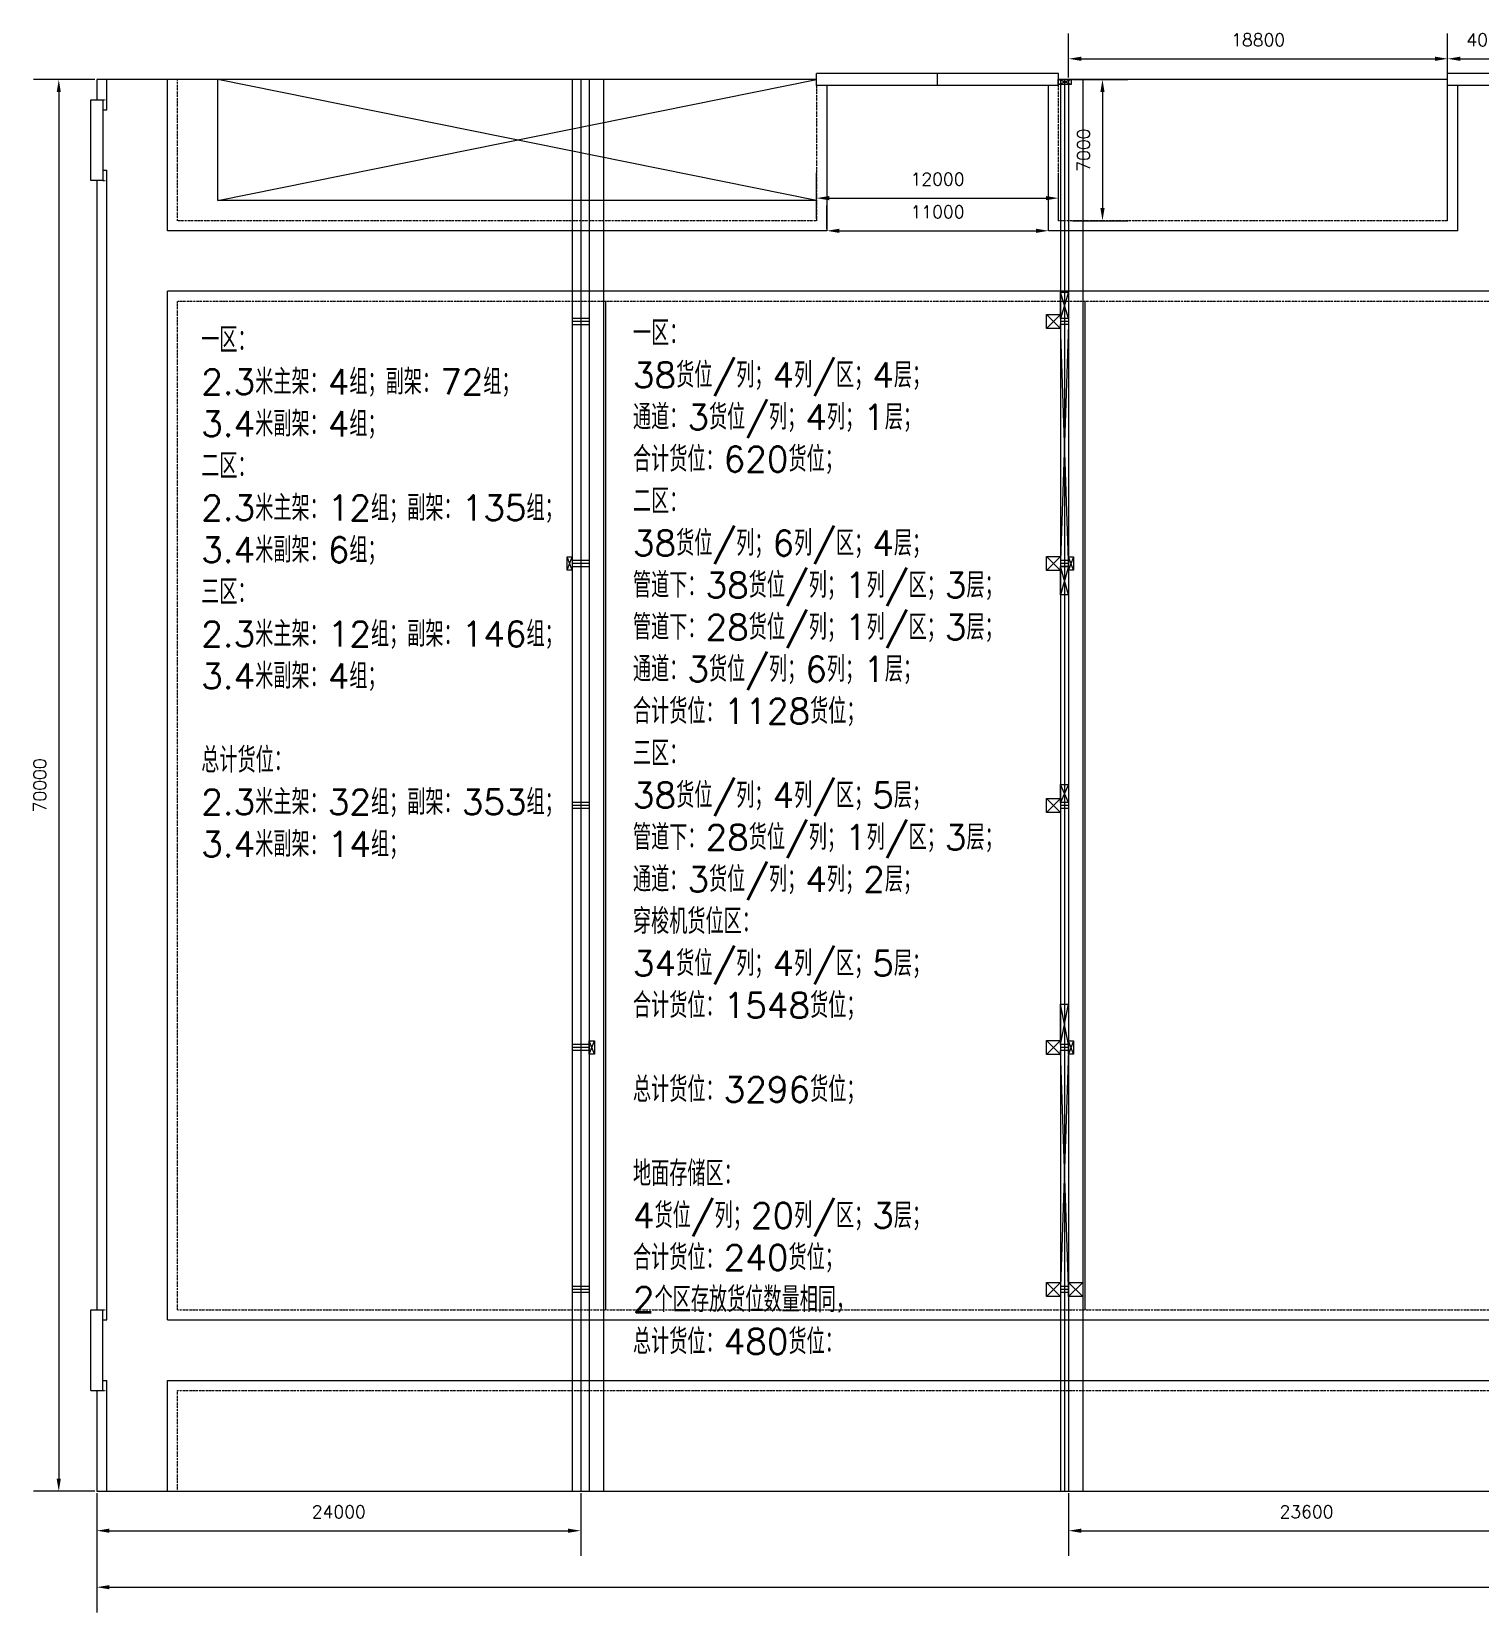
# Model space of a CAD drawing. Header units: millimetres. Extents: x 6622 to 532820, y 3370 to 359312.
# Drawn here: x 6622 to 78485, y 171590 to 249978 of the extents above; entities that cross this region are included whole.
import ezdxf

# ---------------------------------------------------------------- set-up
doc = ezdxf.new("R2010")
doc.units = ezdxf.units.MM
doc.linetypes.add('ACAD_ISO03W100', pattern=[30, 12, -18])
doc.styles.get("Standard").update_dxf_attribs({"font": 'txt', "bigfont": 'gbcbig.shx'})
doc.dimstyles.new('ISO-25', dxfattribs={"dimtxt": 625, "dimasz": 625, "dimexe": 1250, "dimexo": 100, "dimgap": 625, "dimtad": 1, "dimtxsty": 'Standard', "dimcen": 2.5, "dimadec": 0, "dimazin": 0, "dimtfac": 1, "dimtmove": 0, "dimatfit": 3, "dimfxl": 1, "dimarcsym": 0})

# ---------------------------------------------------------------- blocks, each defined once
blk = doc.blocks.new('*D149')
at = {"color": 0, "lineweight": -2, "transparency": 16777216}
for p, q in [((58260, 247600), (60990, 247600)), ((59740, 246975), (59740, 241225)), ((58260, 240600), (60990, 240600))]:
    blk.add_line(p, q, dxfattribs=at)
at = {"color": 0, "transparency": 16777216}
for points in [[(59636, 246975), (59844, 246975), (59740, 247600)], [(59636, 241225), (59844, 241225), (59740, 240600)]]:
    blk.add_solid(points, dxfattribs=at)
at = {"layer": 'Defpoints', "color": 0, "transparency": 16777216}
for p in [(58160, 247600), (58160, 240600), (59740, 240600)]:
    blk.add_point(p, dxfattribs=at)
at = {"color": 0, "transparency": 16777216, "insert": (58802, 244100), "char_height": 625, "attachment_point": 5, "rotation": 90}
blk.add_mtext('7000', dxfattribs=at)
blk = doc.blocks.new('*D162')
at = {"color": 0, "lineweight": -2, "transparency": 16777216}
for p, q in [((58060, 247700), (58060, 249880)), ((76860, 247700), (76860, 249880)), ((58685, 248630), (76235, 248630))]:
    blk.add_line(p, q, dxfattribs=at)
at = {"color": 0, "transparency": 16777216}
for points in [[(58685, 248734), (58685, 248526), (58060, 248630)], [(76235, 248734), (76235, 248526), (76860, 248630)]]:
    blk.add_solid(points, dxfattribs=at)
at = {"layer": 'Defpoints', "color": 0, "transparency": 16777216}
for p in [(76860, 248630), (58060, 247600), (76860, 247600)]:
    blk.add_point(p, dxfattribs=at)
at = {"color": 0, "transparency": 16777216, "insert": (67460, 249568), "char_height": 625, "attachment_point": 5}
blk.add_mtext('18800', dxfattribs=at)
blk = doc.blocks.new('*D163')
at = {"color": 0, "lineweight": -2, "transparency": 16777216}
for p, q in [((76860, 248000), (76860, 249880)), ((80860, 248000), (80860, 249880)), ((77485, 248630), (80235, 248630))]:
    blk.add_line(p, q, dxfattribs=at)
at = {"color": 0, "transparency": 16777216}
for points in [[(77485, 248734), (77485, 248526), (76860, 248630)], [(80235, 248734), (80235, 248526), (80860, 248630)]]:
    blk.add_solid(points, dxfattribs=at)
at = {"layer": 'Defpoints', "color": 0, "transparency": 16777216}
for p in [(80860, 248630), (76860, 247900), (80860, 247900)]:
    blk.add_point(p, dxfattribs=at)
at = {"color": 0, "transparency": 16777216, "insert": (78860, 249568), "char_height": 625, "attachment_point": 5}
blk.add_mtext('4000', dxfattribs=at)
blk = doc.blocks.new('*D154')
at = {"color": 0, "lineweight": -2, "transparency": 16777216}
for p, q in [((58060, 177500), (58060, 174390)), ((81660, 177500), (81660, 174390)), ((58685, 175640), (81035, 175640))]:
    blk.add_line(p, q, dxfattribs=at)
at = {"color": 0, "transparency": 16777216}
for points in [[(58685, 175744), (58685, 175536), (58060, 175640)], [(81035, 175744), (81035, 175536), (81660, 175640)]]:
    blk.add_solid(points, dxfattribs=at)
at = {"layer": 'Defpoints', "color": 0, "transparency": 16777216}
for p in [(58060, 177600), (81660, 177600), (81660, 175640)]:
    blk.add_point(p, dxfattribs=at)
at = {"color": 0, "transparency": 16777216, "insert": (69860, 176578), "char_height": 625, "attachment_point": 5}
blk.add_mtext('23600', dxfattribs=at)
blk = doc.blocks.new('*D185')
at = {"color": 0, "lineweight": -2, "transparency": 16777216}
for p, q in [((9760, 247600), (6720, 247600)), ((7970, 246975), (7970, 178225)), ((9760, 177600), (6720, 177600))]:
    blk.add_line(p, q, dxfattribs=at)
at = {"color": 0, "transparency": 16777216}
for points in [[(7866, 246975), (8074, 246975), (7970, 247600)], [(7866, 178225), (8074, 178225), (7970, 177600)]]:
    blk.add_solid(points, dxfattribs=at)
at = {"layer": 'Defpoints', "color": 0, "transparency": 16777216}
for p in [(9860, 247600), (7970, 177600), (9860, 177600)]:
    blk.add_point(p, dxfattribs=at)
at = {"color": 0, "transparency": 16777216, "insert": (7032, 212600), "char_height": 625, "attachment_point": 5, "rotation": 90}
blk.add_mtext('70000', dxfattribs=at)
blk = doc.blocks.new('*D186')
at = {"color": 0, "lineweight": -2, "transparency": 16777216}
for p, q in [((9860, 177500), (9860, 174390)), ((33860, 177500), (33860, 174390)), ((10485, 175640), (33235, 175640))]:
    blk.add_line(p, q, dxfattribs=at)
at = {"color": 0, "transparency": 16777216}
for points in [[(10485, 175744), (10485, 175536), (9860, 175640)], [(33235, 175744), (33235, 175536), (33860, 175640)]]:
    blk.add_solid(points, dxfattribs=at)
at = {"layer": 'Defpoints', "color": 0, "transparency": 16777216}
for p in [(9860, 177600), (33860, 177600), (33860, 175640)]:
    blk.add_point(p, dxfattribs=at)
at = {"color": 0, "transparency": 16777216, "insert": (21860, 176578), "char_height": 625, "attachment_point": 5}
blk.add_mtext('24000', dxfattribs=at)
blk = doc.blocks.new('*D187')
at = {"color": 0, "lineweight": -2, "transparency": 16777216}
for p, q in [((46060, 240200), (46060, 241350)), ((57060, 240200), (57060, 241350)), ((46685, 240100), (56435, 240100))]:
    blk.add_line(p, q, dxfattribs=at)
at = {"color": 0, "transparency": 16777216}
for points in [[(46685, 240204), (46685, 239996), (46060, 240100)], [(56435, 240204), (56435, 239996), (57060, 240100)]]:
    blk.add_solid(points, dxfattribs=at)
at = {"layer": 'Defpoints', "color": 0, "transparency": 16777216}
for p in [(46060, 240100), (57060, 240100), (57060, 240100)]:
    blk.add_point(p, dxfattribs=at)
at = {"color": 0, "transparency": 16777216, "insert": (51560, 241037), "char_height": 625, "attachment_point": 5}
blk.add_mtext('11000', dxfattribs=at)
blk = doc.blocks.new('*D188')
at = {"color": 0, "lineweight": -2, "transparency": 16777216}
for p, q in [((45560, 240700), (45560, 242970)), ((57560, 240700), (57560, 242970)), ((46185, 241720), (56935, 241720))]:
    blk.add_line(p, q, dxfattribs=at)
at = {"color": 0, "transparency": 16777216}
for points in [[(46185, 241824), (46185, 241616), (45560, 241720)], [(56935, 241824), (56935, 241616), (57560, 241720)]]:
    blk.add_solid(points, dxfattribs=at)
at = {"layer": 'Defpoints', "color": 0, "transparency": 16777216}
for p in [(57560, 241720), (45560, 240600), (57560, 240600)]:
    blk.add_point(p, dxfattribs=at)
at = {"color": 0, "transparency": 16777216, "insert": (51560, 242658), "char_height": 625, "attachment_point": 5}
blk.add_mtext('12000', dxfattribs=at)
blk = doc.blocks.new('*D189')
at = {"color": 0, "lineweight": -2, "transparency": 16777216}
for p, q in [((9860, 177500), (9860, 171590)), ((153860, 177500), (153860, 171590)), ((10485, 172840), (153235, 172840))]:
    blk.add_line(p, q, dxfattribs=at)
at = {"color": 0, "transparency": 16777216}
for points in [[(10485, 172944), (10485, 172736), (9860, 172840)], [(153235, 172944), (153235, 172736), (153860, 172840)]]:
    blk.add_solid(points, dxfattribs=at)
at = {"layer": 'Defpoints', "color": 0, "transparency": 16777216}
for p in [(9860, 177600), (153860, 177600), (153860, 172840)]:
    blk.add_point(p, dxfattribs=at)
at = {"color": 0, "transparency": 16777216, "insert": (81860, 173778), "char_height": 625, "attachment_point": 5}
blk.add_mtext('144000', dxfattribs=at)

msp = doc.modelspace()

# ---------------------------------------------------------------- linework, layer by layer
for p, q in [((57560, 247900), (45560, 247900)), ((80860, 247900), (76860, 247900)), ((45560, 247600), (9860, 247600)), ((9860, 247600), (9860, 246600)), ((57560, 247300), (45560, 247300)), ((76860, 247600), (57560, 247600)), ((80860, 247300), (76860, 247300)), ((10160, 246100), (10360, 246100)), ((10160, 243100), (10360, 243100)), ((9860, 242600), (9860, 186600)), ((45560, 241600), (15860, 241600)), ((46060, 240100), (13360, 240100)), ((77360, 240100), (57060, 240100)), ((143360, 237100), (13360, 237100)), ((9560, 182600), (9560, 186600)), ((10160, 182600), (10160, 186600)), ((10160, 186100), (10360, 186100)), ((13360, 186100), (143360, 186100)), ((10160, 183092.819), (10360, 183092.819)), ((13360, 183092.819), (153560, 183092.819)), ((9860, 182600), (9860, 177600)), ((9860, 177600), (153860, 177600))]:
    msp.add_line(p, q)
at = {"color": 0}
for p, q in [((45560, 247300), (45560, 247900)), ((51560, 247300), (51560, 247900)), ((57560, 247300), (57560, 247900)), ((10360, 246100), (10360, 247600)), ((13360, 240100), (13360, 247600)), ((15860, 241600), (15860, 247600)), ((45560, 241600), (15860, 247600)), ((15860, 241600), (45560, 247600)), ((46060, 247300), (46060, 240100)), ((57060, 240100), (57060, 247300)), ((58185, 247350), (57535, 247600)), ((57535, 247350), (58185, 247600)), ((77360, 240100), (77360, 247300)), ((9560, 246600), (10160, 246600)), ((9560, 242600), (9560, 246600)), ((10160, 246600), (10160, 242600)), ((10360, 186100), (10360, 243100)), ((10160, 242600), (9560, 242600)), ((13360, 186100), (13360, 237100)), ((57660, 235250), (56960, 235950)), ((56960, 235250), (57660, 235950)), ((33435, 223275), (33185, 223925)), ((33185, 223275), (33435, 223925)), ((57660, 223250), (56960, 223950)), ((56960, 223250), (57660, 223950)), ((58060, 222050), (57660, 223450)), ((58060, 223450), (57660, 222050)), ((58310, 223275), (58060, 223925)), ((58310, 223925), (58060, 223275)), ((58060, 212650), (57660, 211750)), ((58060, 211750), (57660, 212650)), ((57660, 211250), (56960, 211950)), ((56960, 211250), (57660, 211950)), ((58060, 199750), (57660, 201750)), ((57660, 199750), (58060, 201750)), ((34535, 199275), (34285, 199925)), ((34285, 199275), (34535, 199925)), ((57660, 199250), (56960, 199950)), ((56960, 199250), (57660, 199950)), ((58310, 199275), (58060, 199925)), ((58310, 199925), (58060, 199275)), ((57660, 187250), (56960, 187950)), ((56960, 187250), (57660, 187950)), ((58760, 187250), (58060, 187950)), ((58060, 187250), (58760, 187950)), ((9560, 186600), (10160, 186600)), ((10360, 177600), (10360, 183092.819)), ((13360, 177600), (13360, 183092.819)), ((9560, 182600), (10160, 182600))]:
    msp.add_line(p, q, dxfattribs=at)
at = {"color": 2, "linetype": 'Continuous'}
msp.add_line((76860, 240600), (76860, 247900), dxfattribs=at)
at = {"color": 2, "linetype": 'ACAD_ISO03W100'}
for p, q in [((13860, 240600), (13860, 247600)), ((45560, 247300), (45560, 240600)), ((57560, 240600), (57560, 247300)), ((10160, 246600), (10360, 246600)), ((10160, 242600), (10360, 242600)), ((45560, 240600), (13860, 240600)), ((76860, 240600), (57560, 240600)), ((142860, 236600), (13860, 236600)), ((13860, 186600), (13860, 236600)), ((10160, 186600), (10360, 186600)), ((13860, 186600), (142860, 186600)), ((10160, 182600), (10360, 182600)), ((13860, 182600), (153560, 182600)), ((13860, 177600), (13860, 182600))]:
    msp.add_line(p, q, dxfattribs=at)
at = {"color": 4}
for p, q in [((33435, 247600), (33435, 177600)), ((33860, 247600), (33860, 177600)), ((34285, 247600), (34285, 177600)), ((57660, 247600), (57660, 177600)), ((57860, 247600), (57860, 177600)), ((58060, 247600), (58060, 177600)), ((34285, 235755), (33435, 235755)), ((34285, 235600), (33435, 235600)), ((34285, 235445), (33435, 235445)), ((58060, 235750), (57660, 235750)), ((58060, 235600), (57660, 235600)), ((58060, 235450), (57660, 235450)), ((58060, 235450), (57660, 223750)), ((58060, 223750), (57660, 235450)), ((34285, 223755), (33435, 223755)), ((34285, 223600), (33435, 223600)), ((34285, 223445), (33435, 223445)), ((58060, 223750), (57660, 223750)), ((58060, 223600), (57660, 223600)), ((58060, 223450), (57660, 223450)), ((34285, 211755), (33435, 211755)), ((58060, 211750), (57660, 211750)), ((34285, 211600), (33435, 211600)), ((34285, 211445), (33435, 211445)), ((58060, 211600), (57660, 211600)), ((58060, 211450), (57660, 211450)), ((34285, 199755), (33435, 199755)), ((34285, 199600), (33435, 199600)), ((34285, 199445), (33435, 199445)), ((58060, 199750), (57660, 199750)), ((58060, 199600), (57660, 199600)), ((58060, 199450), (57660, 199450)), ((58060, 187750), (57660, 199450)), ((58060, 199450), (57660, 187750)), ((34285, 187755), (33435, 187755)), ((34285, 187600), (33435, 187600)), ((34285, 187445), (33435, 187445)), ((58060, 187750), (57660, 187750)), ((58060, 187600), (57660, 187600)), ((58060, 187450), (57660, 187450))]:
    msp.add_line(p, q, dxfattribs=at)
at = {"color": 1}
for p, q in [((34985, 247600), (34985, 177600)), ((58760, 247600), (58760, 177600)), ((58060, 237050), (57660, 235750)), ((58060, 235750), (57660, 237050))]:
    msp.add_line(p, q, dxfattribs=at)
at = {"color": 2}
for p, q in [((35085, 236600), (35085, 186600)), ((58860, 236600), (58860, 186600))]:
    msp.add_line(p, q, dxfattribs=at)
at = {"color": 0}
for points in [[(57535, 247600), (58185, 247600), (58185, 247350), (57535, 247350)], [(56960, 235950), (57660, 235950), (57660, 235250), (56960, 235250)], [(33185, 223925), (33435, 223925), (33435, 223275), (33185, 223275)], [(56960, 223950), (57660, 223950), (57660, 223250), (56960, 223250)], [(57660, 223450), (58060, 223450), (58060, 222050), (57660, 222050)], [(58060, 223925), (58310, 223925), (58310, 223275), (58060, 223275)], [(57660, 212650), (58060, 212650), (58060, 211750), (57660, 211750)], [(56960, 211950), (57660, 211950), (57660, 211250), (56960, 211250)], [(57660, 201750), (58060, 201750), (58060, 199750), (57660, 199750)], [(34285, 199925), (34535, 199925), (34535, 199275), (34285, 199275)], [(56960, 199950), (57660, 199950), (57660, 199250), (56960, 199250)], [(58060, 199925), (58310, 199925), (58310, 199275), (58060, 199275)], [(56960, 187950), (57660, 187950), (57660, 187250), (56960, 187250)], [(58060, 187950), (58760, 187950), (58760, 187250), (58060, 187250)]]:
    msp.add_lwpolyline(points, close=True, dxfattribs=at)
at = {"color": 1}
msp.add_lwpolyline([(57660, 237050), (58060, 237050), (58060, 235750), (57660, 235750)], close=True, dxfattribs=at)

# ---------------------------------------------------------------- texts
at = {"color": 0, "char_height": 1250, "width": 20004.14795, "attachment_point": 1}
for s, insert in [('一区：\\P2.3米主架：4组；副架：72组；\\P3.4米副架：4组；\\P二区：\\P2.3米主架：12组；副架：135组；\\P3.4米副架：6组；\\P三区：\\P2.3米主架：12组；副架：146组；\\P3.4米副架：4组；\\P\\P总计货位：\\P2.3米主架：32组；副架：353组；\\P3.4米副架：14组；', (15035.206, 235319.44)), ('一区：\\P38货位/列；4列/区；4层；\\P通道：3货位/列；4列；1层；\\P合计货位：620货位；\\P二区：\\P38货位/列；6列/区；4层；\\P管道下：38货位/列；1列/区；3层；\\P管道下：28货位/列；1列/区；3层；\\P通道：3货位/列；6列；1层；\\P合计货位：1128货位；\\P三区：\\P38货位/列；4列/区；5层；\\P管道下：28货位/列；1列/区；3层；\\P通道：3货位/列；4列；2层；\\P穿梭机货位区：\\P34货位/列；4列/区；5层；\\P合计货位：1548货位；\\P\\P总计货位：3296货位；\\P\\P地面存储区：\\P4货位/列；20列/区；3层；\\P合计货位：240货位；\\P2个区存放货位数量相同，\\P总计货位：480货位：', (36450, 235656.054))]:
    msp.add_mtext(s, dxfattribs=dict(at, insert=insert))

# ---------------------------------------------------------------- dimensions: what is measured, and where the dimension line sits
at = {"color": 0}
for base, p1, p2, picture, middle in [((76860, 248630), (58060, 247600), (76860, 247600), '*D162', (67460, 249567.5)), ((80860, 248630), (76860, 247900), (80860, 247900), '*D163', (78860, 249567.5)), ((57560, 241720), (45560, 240600), (57560, 240600), '*D188', (51560, 242657.5)), ((57060, 240100), (46060, 240100), (57060, 240100), '*D187', (51560, 241037.5)), ((33860, 175640), (9860, 177600), (33860, 177600), '*D186', (21860, 176577.5)), ((153860, 172840), (9860, 177600), (153860, 177600), '*D189', (81860, 173777.5)), ((81660, 175640), (58060, 177600), (81660, 177600), '*D154', (69860, 176577.5))]:
    dim = msp.add_linear_dim(base=base, p1=p1, p2=p2, dimstyle='ISO-25', dxfattribs=at)
    dim.commit()
    dim.dimension.update_dxf_attribs({"geometry": picture, "text_midpoint": middle})
for base, p1, p2, picture, middle in [((7970, 177600), (9860, 247600), (9860, 177600), '*D185', (7032.5, 212600)), ((59740, 240600), (58160, 247600), (58160, 240600), '*D149', (58802.5, 244100))]:
    dim = msp.add_linear_dim(base=base, p1=p1, p2=p2, angle=90, dimstyle='ISO-25', dxfattribs=at)
    dim.commit()
    dim.dimension.update_dxf_attribs({"geometry": picture, "text_midpoint": middle})

doc.saveas('drawing.dxf')
